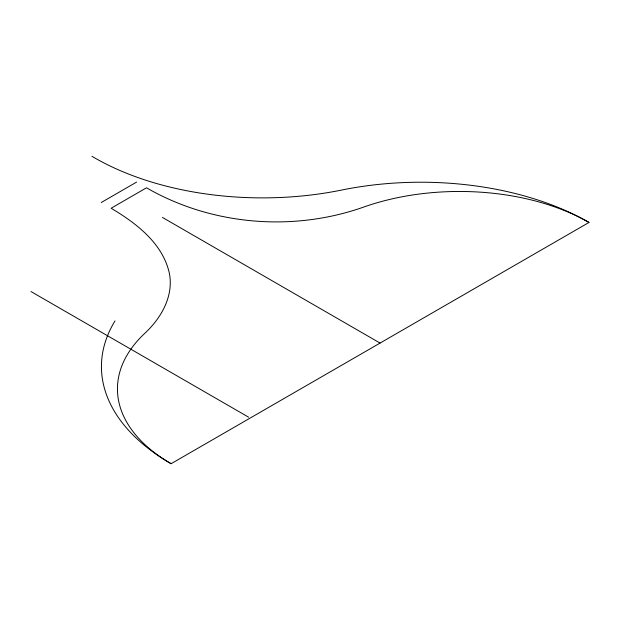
<?xml version="1.0" encoding="UTF-8"?>
<svg xmlns="http://www.w3.org/2000/svg" width="620" height="620" viewBox="0 0 620 620"><rect width="100%" height="100%" fill="white"/><g stroke="black" fill="none" stroke-linecap="round" stroke-linejoin="round"><path stroke-width="0.93" d="M101.215 202.523L136.601 182.086M115.002 320.897A237.863 137.33 0 0 0 171.112 463.706L589 222.448A237.863 137.33 0 0 0 341.643 190.053A237.863 137.33 0 0 1 94.093 157.55L91.923 156.294M162.448 217.442L380.06 343.077M31 291.555L248.604 417.19M589 222.448A183.21 105.772 0 0 0 363.8 207.026C293.082 232.081 211.614 225.37 146.506 187.806L111.12 208.243C136.199 223.161 162.75 243.249 169.376 273.342C173.887 296.399 160.859 318.579 144.406 333.692A183.21 105.772 0 0 0 171.112 463.706"/></g></svg>
